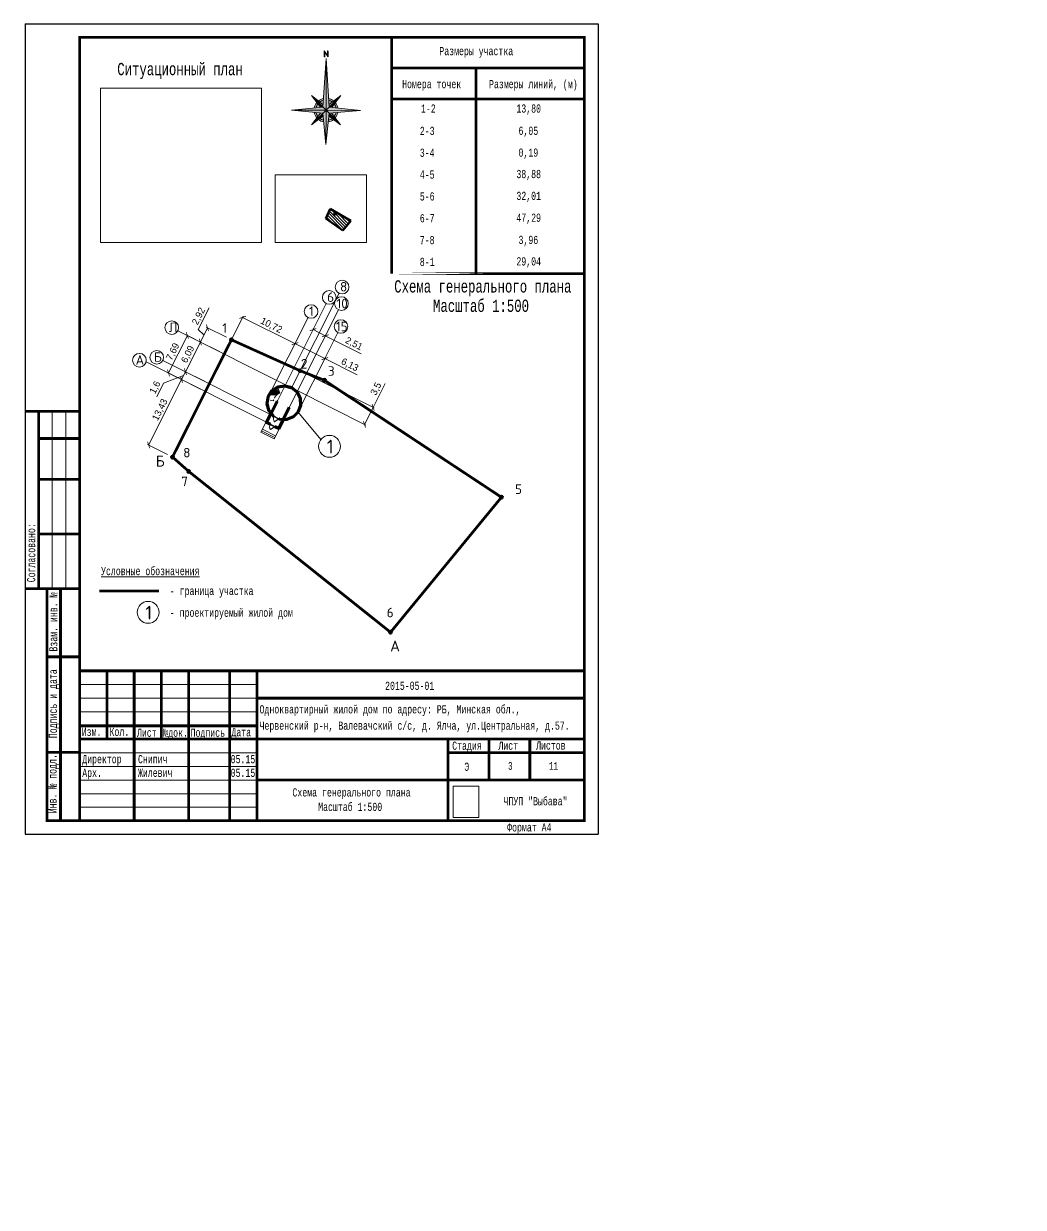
# Model space of a CAD drawing. Header units: millimetres. Extents: x -251276 to -64927, y -339544 to -199359.
# Drawn here: x -160480 to -123847, y -242729 to -199359 of the extents above; entities that cross this region are included whole.
import ezdxf

# ---------------------------------------------------------------- set-up
doc = ezdxf.new("R2010")
doc.units = ezdxf.units.MM
for name, pattern in [('CENTER2', [28.575, 19.05, -3.175, 3.175, -3.175]), ('GOST2.303 5', [24, 20, -1.5, 1, -1.5]), ('штриховая', [19.05, 12.7, -6.35]), ('штрихпунктирнаяX2', [50.8, 25.4, -12.7, 0, -12.7])]:
    doc.linetypes.add(name, pattern=pattern)
doc.layers.get('0').update_dxf_attribs({"color": 251, "lineweight": 15})
for name, color, linetype, lineweight in [('01-РАМКА(+штамп)', 5, 'Continuous', 18), ('границы', 1, 'Continuous', 70), ('линия', 7, 'Continuous', 30), ('окна', 142, 'Continuous', 20), ('Оси', 7, 'штрихпунктирнаяX2', 18), ('размеры', 7, 'Continuous', 18), ('Стены', 7, 'Continuous', 60), ('штриховая', 160, 'штриховая', 18)]:
    doc.layers.add(name, color=color, linetype=linetype, lineweight=lineweight)
doc.layers.add('рамка', color=105, linetype='Continuous', lineweight=30, plot=False)
doc.styles.add('GOST', font='cour.ttf', dxfattribs={"width": 0.6, "height": 3})
doc.styles.add('style2', font='cour.ttf', dxfattribs={"width": 0.6, "height": 3})
doc.dimstyles.new('500', dxfattribs={"dimtxt": 250, "dimasz": 180, "dimexe": 50, "dimexo": 200, "dimgap": 50, "dimtad": 1, "dimlfac": 0.005, "dimrnd": 0.01, "dimtxsty": 'Standard', "dimblk": 'ARCHTICK', "dimcen": 2, "dimclrd": 256, "dimclre": 256, "dimclrt": 256, "dimadec": 0, "dimazin": 0, "dimtfac": 1, "dimtmove": 1, "dimatfit": 3, "dimldrblk": 'ARCHTICK', "dimfxl": 1, "dimlwd": 13, "dimlwe": 13, "dimarcsym": 0})
picture_1 = doc.add_image_def('image1.jpg', size_in_pixel=(187, 229))
picture_2 = doc.add_image_def('image2.jpg', size_in_pixel=(957, 709))
picture_3 = doc.add_image_def('image3.png', size_in_pixel=(618, 593))

# ---------------------------------------------------------------- blocks, each defined once
blk = doc.blocks.new('N4')
at = {"lineweight": -2}
h = blk.add_hatch(color=7, dxfattribs=at)
h.set_gradient(color1=(255, 255, 255), one_color=1, tint=1)
h.paths.add_polyline_path([(0, -6.75), (-0.42, -6.33), (-0.42, -6.34), (-4.5, -6.75)])
h.paths.add_polyline_path([(-0.42, -6.33), (-0.4, -5.99), (-1.91, -4.84)])
h.paths.add_polyline_path([(0, 0), (-0.42, -6.33), (0, -6.75)])
h.paths.add_polyline_path([(0.4, -5.99), (0.42, -6.33), (1.91, -4.84)])
h.paths.add_polyline_path([(0.42, -6.34), (0.42, -6.33), (0, -6.75), (4.5, -6.75)])
h.paths.add_polyline_path([(0.74, -7.13), (0.41, -7.16), (1.91, -8.66)])
h.paths.add_polyline_path([(0, -6.75), (-0.41, -7.16), (0, -11.25)])
h.paths.add_polyline_path([(-0.41, -7.16), (-0.74, -7.13), (-1.91, -8.66)])
h = blk.add_hatch(color=251, dxfattribs=at)
h.set_gradient(color1=(91, 91, 91), one_color=1, tint=1, name='SPHERICAL')
h.paths.add_polyline_path([(-0.18, 0.82), (-0.21, 0.86), (-0.21, 0.25), (-0.22, 0.25), (-0.22, 0.22), (-0.18, 0.22)])
h.paths.add_polyline_path([(0.17, 0.41), (0.17, 0.42), (-0.22, 0.97), (-0.22, 0.96)])
h.paths.add_polyline_path([(0.24, 0.97), (0.21, 0.97), (0.21, 0.28), (0.24, 0.23)])
h = blk.add_hatch(color=250, dxfattribs=at)
h.set_gradient(color1=(51, 51, 51), color2=(214, 214, 214), rotation=180, tint=1, name='HEMISPHERICAL')
h.paths.add_polyline_path([(0, -6.75), (0.42, -6.33), (0, 0)])
h = blk.add_hatch(color=250, dxfattribs=at)
h.set_gradient(color1=(51, 51, 51), one_color=1, tint=1)
h.paths.add_polyline_path([(-0.74, -6.37), (-0.42, -6.34), (-0.42, -6.33), (-1.91, -4.84)])
h = blk.add_hatch(color=250, dxfattribs=at)
h.set_gradient(color1=(51, 51, 51), color2=(181, 181, 181), one_color=1, tint=0.71, name='INVSPHERICAL')
h.paths.add_polyline_path([(0.35, -5.21), (0.36, -5.45, -0.094703), (0.82, -5.68), (1, -5.53, 0.117203)])
h.paths.add_polyline_path([(-0.36, -5.45), (-0.35, -5.21, 0.117203), (-1, -5.53), (-0.82, -5.68, -0.094703)])
h.paths.add_polyline_path([(-1.07, -5.93), (-1.22, -5.75, 0.125808), (-1.55, -6.45), (-1.31, -6.43, -0.103304)])
h.paths.add_polyline_path([(-1.31, -7.07), (-1.55, -7.05, 0.125808), (-1.22, -7.75), (-1.07, -7.57, -0.103304)])
h.paths.add_polyline_path([(-0.3, -8.3), (-0.32, -8.06, -0.103304), (-0.82, -7.82), (-1, -7.97, 0.125808)])
h.paths.add_polyline_path([(0.32, -8.06), (0.3, -8.3, 0.125808), (1, -7.97), (0.82, -7.82, -0.103304)])
h.paths.add_polyline_path([(1.07, -7.57), (1.22, -7.75, 0.125808), (1.55, -7.05), (1.31, -7.07, -0.103304)])
h.paths.add_polyline_path([(1.22, -5.75), (1.07, -5.93, -0.103304), (1.31, -6.43), (1.55, -6.45, 0.125808)])
h = blk.add_hatch(color=252, dxfattribs=at)
h.set_gradient(color1=(132, 132, 132), one_color=1, tint=1, name='SPHERICAL')
h.paths.add_polyline_path([(-0.38, -7.49), (-0.82, -7.82, 0.103304), (-0.32, -8.06)])
h.paths.add_polyline_path([(-0.74, -7.13), (-1.31, -7.07, 0.103304), (-1.07, -7.57)])
h.paths.add_polyline_path([(-1.31, -6.43), (-0.74, -6.37), (-1.07, -5.93, 0.103304)])
h.paths.add_polyline_path([(-0.36, -5.45, 0.094703), (-0.82, -5.68), (-0.4, -5.99)])
h.paths.add_polyline_path([(0.82, -5.68, 0.094703), (0.36, -5.45), (0.4, -5.99)])
h.paths.add_polyline_path([(1.31, -6.43, 0.103304), (1.07, -5.93), (0.74, -6.37)])
h.paths.add_polyline_path([(1.07, -7.57, 0.103304), (1.31, -7.07), (0.74, -7.13)])
h.paths.add_polyline_path([(0.32, -8.06, 0.103304), (0.82, -7.82), (0.38, -7.49)])
h = blk.add_hatch(color=250, dxfattribs=at)
h.set_gradient(color1=(51, 51, 51), rotation=75, tint=1, name='INVCURVED')
h.paths.add_polyline_path([(1.91, -4.84), (0.42, -6.33), (0.42, -6.34), (0.74, -6.37)])
h = blk.add_hatch(color=250, dxfattribs=at)
h.set_gradient(color1=(51, 51, 51), rotation=75, tint=1, name='INVCURVED')
h.paths.add_polyline_path([(-4.5, -6.75), (-0.41, -7.16), (0, -6.75)])
h = blk.add_hatch(color=250, dxfattribs=at)
h.set_gradient(color1=(51, 51, 51), color2=(214, 214, 214), tint=1, name='HEMISPHERICAL')
h.paths.add_polyline_path([(-1.91, -8.66), (-0.38, -7.49), (-0.41, -7.16)])
h = blk.add_hatch(color=250, dxfattribs=at)
h.set_gradient(color1=(51, 51, 51), color2=(214, 214, 214), tint=1)
h.paths.add_polyline_path([(4.5, -6.75), (0, -6.75), (0.41, -7.16)])
h = blk.add_hatch(color=250, dxfattribs=at)
h.set_gradient(color1=(51, 51, 51), color2=(214, 214, 214), tint=1, name='HEMISPHERICAL')
h.paths.add_polyline_path([(0, -11.25), (0.41, -7.16), (0, -6.75)])
h = blk.add_hatch(color=250, dxfattribs=at)
h.set_gradient(color1=(51, 51, 51), one_color=1, tint=1)
h.paths.add_polyline_path([(0.41, -7.16), (0.38, -7.49), (1.91, -8.66)])
at = {"color": 0, "lineweight": -2}
for points in [[(0, 0), (-0.42, -6.34)], [(0.17, 1.01), (0.21, 1.01), (0.21, 0.26), (-0.21, 0.86), (-0.21, 0.25), (-0.26, 0.25), (-0.26, 1.01), (0.17, 0.41), (0.17, 1.01)], [(-0.22, 0.96), (-0.22, 0.97), (0.17, 0.42)], [(-0.18, 0.82), (-0.18, 0.22), (-0.22, 0.22), (-0.22, 0.25)], [(0, -6.75), (0, 0)], [(0, 0), (0.42, -6.34)], [(0.21, 0.97), (0.24, 0.97), (0.24, 0.23), (0.21, 0.28)], [(0, -6.75), (-1.91, -4.84)], [(-1.91, -4.84), (-0.74, -6.37)], [(-1.91, -4.84), (-0.4, -5.99)], [(0, -6.75), (1.91, -4.84)], [(1.91, -4.84), (0.4, -5.99)], [(1.91, -4.84), (0.74, -6.37)], [(-4.5, -6.75), (-0.42, -6.34)], [(0, -6.75), (-4.5, -6.75)], [(-4.5, -6.75), (-0.41, -7.16)], [(0, -6.75), (-1.91, -8.66)], [(-1.91, -8.66), (-0.74, -7.13)], [(-1.91, -8.66), (-0.38, -7.49)], [(0, -11.25), (-0.41, -7.16)], [(0, -6.75), (0, -11.25)], [(0, -6.75), (1.91, -8.66)], [(0, -6.75), (4.5, -6.75)], [(0, -11.25), (0.41, -7.16)], [(1.91, -8.66), (0.38, -7.49)], [(4.5, -6.75), (0.41, -7.16)], [(4.5, -6.75), (0.42, -6.34)], [(1.91, -8.66), (0.74, -7.13)]]:
    blk.add_lwpolyline(points, dxfattribs=at)
for radius, start, end in [(1.57, 140.5114, 169.1938), (1.35, 142.7479, 166.3399), (1.57, 102.7496, 129.4886), (1.35, 105.6123, 127.2521), (1.57, 50.5114, 77.2504), (1.35, 52.7479, 74.3877), (1.35, 13.6601, 37.2521), (1.57, 10.8062, 39.4886), (1.57, 190.8062, 219.4886), (1.35, 193.6601, 217.2521), (1.35, 322.7479, 346.3399), (1.57, 320.5114, 349.1938), (1.57, 230.5114, 259.1938), (1.35, 232.7479, 256.3399), (1.57, 280.8062, 309.4886), (1.35, 283.6601, 307.2521)]:
    blk.add_arc((0, -6.75), radius, start, end, dxfattribs=at)
blk = doc.blocks.new('вакепкеакепке')
at = {"color": 7, "linetype": 'GOST2.303 5'}
for p, q in [((168051385, 308359340), (168057885, 308359340)), ((168051385, 308358840), (168057885, 308358840)), ((168051385, 308358340), (168057885, 308358340)), ((168051385, 308356840), (168057885, 308356840)), ((168051385, 308356340), (168057885, 308356340)), ((168051385, 308355840), (168057885, 308355840)), ((168051385, 308355340), (168057885, 308355340)), ((168051385, 308354840), (168057885, 308354840))]:
    blk.add_line(p, q, dxfattribs=at)
at = {"const_width": 100}
blk.add_lwpolyline([(168051385, 308359840), (168069885, 308359840), (168069885, 308354353), (168051385, 308354353)], close=True, dxfattribs=at)
for points in [[(168052385, 308359840), (168052385, 308357340)], [(168053385, 308359887), (168053385, 308354400)], [(168054385, 308359887), (168054385, 308357340)], [(168055385, 308354400), (168055385, 308359887)], [(168056885, 308359887), (168056885, 308354400)], [(168057885, 308354353), (168057885, 308359840)], [(168057931, 308358840), (168069885, 308358840)], [(168057885, 308357826), (168051385, 308357826)], [(168057885, 308357340), (168051385, 308357340)], [(168057885, 308357340), (168069885, 308357340)], [(168064885, 308354353), (168064885, 308357340)], [(168066385, 308357340), (168066385, 308355840)], [(168067885, 308357340), (168067885, 308355840)], [(168064885, 308356840), (168069885, 308356840)], [(168057885, 308355840), (168069885, 308355840)]]:
    blk.add_lwpolyline(points, dxfattribs=at)
at = {"color": 7, "linetype": 'GOST2.303 5', "style": 'style2', "width": 0.6}
for s, p in [('2015-05-01', (168062579, 308359144)), ('Одноквартирный жилой дом по адресу: РБ, Минская обл.,  ', (168057980, 308358281)), ('Изм.', (168051464, 308357455)), ('Кол.', (168052482, 308357455)), ('Лист', (168053488, 308357424)), ('№док.', (168054453, 308357424)), ('Подпись', (168055453, 308357424)), ('Дата', (168056947, 308357439)), ('Червенский р-н, Валевачский с/с, д. Ялча, ул.Центральная, д.57. ', (168057980, 308357683)), ('Стадия', (168065039, 308356948)), ('Лист', (168066732, 308356949)), ('Листов', (168068113, 308356956)), ('Директор', (168051482, 308356455)), ('Снипич', (168053525, 308356455)), ('05.15', (168056921, 308356455)), ('Э', (168065484, 308356176)), ('Арх.', (168051482, 308355955)), ('Жилевич', (168053525, 308355955)), ('05.15', (168056921, 308355955)), ('ЧПУП "Выбава"', (168066920, 308354914))]:
    blk.add_text(s, height=300, dxfattribs=at).set_placement(p)
blk = doc.blocks.new('*U77')
for p, q in [((0, 0), (0, -100)), ((1000, 0), (1000, -100))]:
    blk.add_line(p, q)
blk.add_lwpolyline([(0, 0), (500, 866), (538, 844), (38, -22)], close=True)
blk.add_arc((0, 0), 1000, 0, 60)
blk = doc.blocks.new('_ArchTick')
at = {"color": 0, "linetype": 'ByBlock', "const_width": 0.15}
blk.add_lwpolyline([(-0.5, -0.5), (0.5, 0.5)], dxfattribs=at)
blk = doc.blocks.new('*D449')
at = {"lineweight": 13, "transparency": 16777216}
for p, q in [((-150173, -212164), (-147631, -213440)), ((-150487, -212789), (-147945, -214066)), ((-147237, -212545), (-147675, -213418)), ((-147990, -214043), (-147675, -213418))]:
    blk.add_line(p, q, dxfattribs=at)
at = {"layer": 'Defpoints', "color": 0, "transparency": 16777216}
for p in [(-150351, -212074), (-150665, -212700), (-147675, -213418)]:
    blk.add_point(p, dxfattribs=at)
at = {"lineweight": 13, "transparency": 16777216, "xscale": 180, "yscale": 180, "zscale": 180}
for p, rotation in [((-147675, -213418), 63.3373236092571), ((-147990, -214043), 243.3373236092571)]:
    blk.add_blockref('_ArchTick', p, dxfattribs=dict(at, rotation=rotation))
at = {"transparency": 16777216, "insert": (-147556, -212744), "char_height": 250, "attachment_point": 5, "rotation": 63.3373}
blk.add_mtext('3,5', dxfattribs=at)
blk = doc.blocks.new('*D450')
at = {"lineweight": 13, "transparency": 16777216}
for p, q in [((-155901, -214798), (-154695, -212398)), ((-153999, -212747), (-154740, -212375)), ((-155204, -215148), (-155945, -214776))]:
    blk.add_line(p, q, dxfattribs=at)
at = {"layer": 'Defpoints', "color": 0, "transparency": 16777216}
for p in [(-154695, -212398), (-153820, -212837), (-155026, -215238)]:
    blk.add_point(p, dxfattribs=at)
at = {"lineweight": 13, "transparency": 16777216, "xscale": 180, "yscale": 180, "zscale": 180}
for p, rotation in [((-154695, -212398), 63.33732360918953), ((-155901, -214798), 243.3373236091896)]:
    blk.add_blockref('_ArchTick', p, dxfattribs=dict(at, rotation=rotation))
at = {"transparency": 16777216, "insert": (-155473, -213510), "char_height": 250, "attachment_point": 5, "rotation": 63.3373}
blk.add_mtext('13,43', dxfattribs=at)
blk = doc.blocks.new('*D451')
at = {"lineweight": 13, "transparency": 16777216}
for p, q in [((-154624, -212255), (-155351, -212533)), ((-153999, -212747), (-154740, -212375)), ((-154695, -212398), (-154552, -212112)), ((-153855, -212461), (-154596, -212089)), ((-155351, -212533), (-155602, -213032))]:
    blk.add_line(p, q, dxfattribs=at)
at = {"layer": 'Defpoints', "color": 0, "transparency": 16777216}
for p in [(-154552, -212112), (-153820, -212837), (-153677, -212551)]:
    blk.add_point(p, dxfattribs=at)
at = {"lineweight": 13, "transparency": 16777216, "xscale": 180, "yscale": 180, "zscale": 180}
for p, rotation in [((-154552, -212112), 63.3373236091913), ((-154695, -212398), 243.3373236091913)]:
    blk.add_blockref('_ArchTick', p, dxfattribs=dict(at, rotation=rotation))
at = {"transparency": 16777216, "insert": (-155652, -212695), "char_height": 250, "attachment_point": 5, "rotation": 63.3373}
blk.add_mtext('1,6', dxfattribs=at)
blk = doc.blocks.new('*D452')
at = {"lineweight": 13, "transparency": 16777216}
for p, q in [((-154552, -212112), (-154005, -211023)), ((-153308, -211373), (-154050, -211000)), ((-153855, -212461), (-154596, -212089))]:
    blk.add_line(p, q, dxfattribs=at)
at = {"layer": 'Defpoints', "color": 0, "transparency": 16777216}
for p in [(-154005, -211023), (-153130, -211462), (-153677, -212551)]:
    blk.add_point(p, dxfattribs=at)
at = {"lineweight": 13, "transparency": 16777216, "xscale": 180, "yscale": 180, "zscale": 180}
for p, rotation in [((-154005, -211023), 63.33732360918933), ((-154552, -212112), 243.3373236091894)]:
    blk.add_blockref('_ArchTick', p, dxfattribs=dict(at, rotation=rotation))
at = {"transparency": 16777216, "insert": (-154453, -211479), "char_height": 250, "attachment_point": 5, "rotation": 63.3373}
blk.add_mtext('6,09', dxfattribs=at)
blk = doc.blocks.new('*D455')
at = {"lineweight": 13, "transparency": 16777216}
for p, q in [((-154080, -210568), (-153680, -209771)), ((-153874, -210762), (-154080, -210568)), ((-153743, -210502), (-154005, -211023)), ((-153047, -210851), (-153788, -210479)), ((-153308, -211373), (-154050, -211000))]:
    blk.add_line(p, q, dxfattribs=at)
at = {"layer": 'Defpoints', "color": 0, "transparency": 16777216}
for p in [(-154005, -211023), (-152868, -210941), (-153130, -211462)]:
    blk.add_point(p, dxfattribs=at)
at = {"lineweight": 13, "transparency": 16777216, "xscale": 180, "yscale": 180, "zscale": 180}
for p, rotation in [((-153743, -210502), 63.33732360924387), ((-154005, -211023), 243.3373236092439)]:
    blk.add_blockref('_ArchTick', p, dxfattribs=dict(at, rotation=rotation))
at = {"transparency": 16777216, "insert": (-154055, -210082), "char_height": 250, "attachment_point": 5, "rotation": 63.3373}
blk.add_mtext('2,92', dxfattribs=at)
blk = doc.blocks.new('*D456')
at = {"lineweight": 13, "transparency": 16777216}
for p, q in [((-153345, -211892), (-152433, -210076)), ((-150539, -211083), (-152456, -210120)), ((-151428, -212854), (-150517, -211038))]:
    blk.add_line(p, q, dxfattribs=at)
at = {"layer": 'Defpoints', "color": 0, "transparency": 16777216}
for p in [(-152456, -210120), (-153435, -212070), (-151518, -213033)]:
    blk.add_point(p, dxfattribs=at)
at = {"lineweight": 13, "transparency": 16777216, "xscale": 180, "yscale": 180, "zscale": 180}
for p, rotation in [((-152456, -210120), 153.3373236092441), ((-150539, -211083), 333.3373236092441)]:
    blk.add_blockref('_ArchTick', p, dxfattribs=dict(at, rotation=rotation))
at = {"transparency": 16777216, "insert": (-151410, -210427), "char_height": 250, "attachment_point": 5, "rotation": 333.3373}
blk.add_mtext('10,72', dxfattribs=at)
blk = doc.blocks.new('*D457')
at = {"lineweight": 13, "transparency": 16777216}
for p, q in [((-151428, -212854), (-150517, -211038)), ((-150539, -211083), (-149444, -211633)), ((-150334, -213404), (-149422, -211588)), ((-148262, -212226), (-149444, -211633))]:
    blk.add_line(p, q, dxfattribs=at)
at = {"layer": 'Defpoints', "color": 0, "transparency": 16777216}
for p in [(-149444, -211633), (-151518, -213033), (-150423, -213583)]:
    blk.add_point(p, dxfattribs=at)
at = {"lineweight": 13, "transparency": 16777216, "xscale": 180, "yscale": 180, "zscale": 180}
for p, rotation in [((-150539, -211083), 153.337323609242), ((-149444, -211633), 333.337323609242)]:
    blk.add_blockref('_ArchTick', p, dxfattribs=dict(at, rotation=rotation))
at = {"transparency": 16777216, "insert": (-148535, -211870), "char_height": 250, "attachment_point": 5, "rotation": 333.3373}
blk.add_mtext('6,13', dxfattribs=at)
blk = doc.blocks.new('*D458')
at = {"lineweight": 13, "transparency": 16777216}
for p, q in [((-154184, -210933), (-154527, -210761)), ((-155173, -212158), (-154482, -210783)), ((-154874, -212308), (-155217, -212136))]:
    blk.add_line(p, q, dxfattribs=at)
at = {"layer": 'Defpoints', "color": 0, "transparency": 16777216}
for p in [(-154482, -210783), (-154005, -211023), (-154695, -212398)]:
    blk.add_point(p, dxfattribs=at)
at = {"lineweight": 13, "transparency": 16777216, "xscale": 180, "yscale": 180, "zscale": 180}
for p, rotation in [((-154482, -210783), 63.33732360918635), ((-155173, -212158), 243.3373236091864)]:
    blk.add_blockref('_ArchTick', p, dxfattribs=dict(at, rotation=rotation))
at = {"transparency": 16777216, "insert": (-155002, -211383), "char_height": 250, "attachment_point": 5, "rotation": 63.3373}
blk.add_mtext('7,69', dxfattribs=at)
blk = doc.blocks.new('*D459')
at = {"lineweight": 13, "transparency": 16777216}
for p, q in [((-149875, -210568), (-149427, -210793)), ((-149869, -210556), (-149853, -210523)), ((-149421, -210780), (-149405, -210748)), ((-148109, -211455), (-149427, -210793))]:
    blk.add_line(p, q, dxfattribs=at)
at = {"layer": 'Defpoints', "color": 0, "transparency": 16777216}
for p in [(-149959, -210734), (-149511, -210959), (-149427, -210793)]:
    blk.add_point(p, dxfattribs=at)
at = {"lineweight": 13, "transparency": 16777216, "xscale": 180, "yscale": 180, "zscale": 180}
for p, rotation in [((-149875, -210568), 153.337323609247), ((-149427, -210793), 333.3373236092469)]:
    blk.add_blockref('_ArchTick', p, dxfattribs=dict(at, rotation=rotation))
at = {"transparency": 16777216, "insert": (-148382, -211098), "char_height": 250, "attachment_point": 5, "rotation": 333.3373}
blk.add_mtext('2,51', dxfattribs=at)

msp = doc.modelspace()

# ---------------------------------------------------------------- hatches: boundary and pattern name
at = {"ltscale": 20}
h = msp.add_hatch(dxfattribs=at)
h.set_pattern_fill('ANSI31', color=256, scale=25, angle=-90)
h.set_pattern_definition([(315, (-75870.03, -315885.67), (56.1266, 56.1266), [])])
h.paths.add_polyline_path([(-148783.437, -206941.627), (-148496.875, -206582.1), (-149249.621, -206146.317), (-149404.271, -206503.215)])
h.paths.add_polyline_path([(-149085.448, -206367.264, -1), (-149085.448, -206317.264, -1)], flags=16)
at = {"layer": 'линия'}
h = msp.add_hatch(color=1, dxfattribs=at)
h.dxf.hatch_style = 1
h.paths.add_polyline_path([(-149109.747, -206336.387), (-149085.448, -206342.264), (-149091.326, -206366.564, 0.414213562), (-149061.149, -206348.142, 1)])
h.paths.add_polyline_path([(-149085.448, -206342.264), (-149109.747, -206336.387, 0.414213562), (-149091.326, -206366.564)])
h = msp.add_hatch(color=1, dxfattribs=at)
h.dxf.hatch_style = 1
h.paths.add_polyline_path([(-152916.679, -210929.415), (-152868.081, -210941.17), (-152879.836, -210989.769, 0.414213562), (-152819.482, -210952.925, 1)])
h.paths.add_polyline_path([(-152868.081, -210941.17), (-152916.679, -210929.415, 0.414213562), (-152879.836, -210989.769)])
h = msp.add_hatch(color=1, dxfattribs=at)
h.dxf.hatch_style = 1
h.paths.add_polyline_path([(-150399.928, -212062.36), (-150351.33, -212074.115), (-150363.085, -212122.714, 0.414213562), (-150302.731, -212085.87, 1)])
h.paths.add_polyline_path([(-150351.33, -212074.115), (-150399.928, -212062.36, 0.414213562), (-150363.085, -212122.714)])
h = msp.add_hatch(color=1, dxfattribs=at)
h.dxf.hatch_style = 1
h.paths.add_polyline_path([(-149508.749, -212414.059), (-149460.15, -212425.814), (-149471.905, -212474.413, 0.414213562), (-149411.551, -212437.569, 1)])
h.paths.add_polyline_path([(-149460.15, -212425.814), (-149508.749, -212414.059, 0.414213562), (-149471.905, -212474.413)])
h = msp.add_hatch(color=1, dxfattribs=at)
h.dxf.hatch_style = 1
h.paths.add_polyline_path([(-155074.207, -215226.151), (-155025.608, -215237.906), (-155037.363, -215286.505, 0.414213562), (-154977.009, -215249.661, 1)])
h.paths.add_polyline_path([(-155025.608, -215237.906), (-155074.207, -215226.151, 0.414213562), (-155037.363, -215286.505)])
h = msp.add_hatch(color=1, dxfattribs=at)
h.dxf.hatch_style = 1
h.paths.add_polyline_path([(-154481.631, -215751.621), (-154433.032, -215763.376), (-154444.787, -215811.974, 0.414213562), (-154384.434, -215775.131, 1)])
h.paths.add_polyline_path([(-154433.032, -215763.376), (-154481.631, -215751.621, 0.414213562), (-154444.787, -215811.974)])
h = msp.add_hatch(color=1, dxfattribs=at)
h.dxf.hatch_style = 1
h.paths.add_polyline_path([(-143020.488, -216699.925), (-142971.889, -216711.68), (-142983.644, -216760.279, 0.414213562), (-142923.291, -216723.435, 1)])
h.paths.add_polyline_path([(-142971.889, -216711.68), (-143020.488, -216699.925, 0.414213562), (-142983.644, -216760.279)])
h = msp.add_hatch(color=1, dxfattribs=at)
h.dxf.hatch_style = 1
h.paths.add_polyline_path([(-147085.086, -221646.1), (-147036.487, -221657.855), (-147048.243, -221706.454, 0.414213562), (-146987.889, -221669.61, 1)])
h.paths.add_polyline_path([(-147036.487, -221657.855), (-147085.086, -221646.1, 0.414213562), (-147048.243, -221706.454)])
at = {"layer": 'окна'}
h = msp.add_hatch(dxfattribs=at)
h.set_pattern_fill('AR-RROOF', color=256, scale=30, angle=45)
h.set_pattern_definition([(45, (-168289105.24, -308686133.74), (646.5784407, 1724.2091752), [11430, -1524, 3810, -762]), (45, (-168288658, -308685147.7), (-1255.4398057, 177.8090712), [2286, -251.46, 4572, -571.5]), (45, (-168289293.83, -308685406.34), (2440.8336137, 3162.84620584), [6096, -1066.8, 3048, -762])])
h.paths.add_polyline_path([(-123847.159, -241408.501), (-123847.159, -242728.501)])

# ---------------------------------------------------------------- linework, layer by layer
for p, q in [((-150665.446, -212699.68), (-148924.566, -209232.702)), ((-151209.037, -213223.903), (-149396.721, -209614.658)), ((-150761.222, -213448.765), (-148948.906, -209839.52)), ((-151518.243, -213032.812), (-150059.848, -210128.404)), ((-150665.446, -212699.68), (-154831.21, -210607.918)), ((-150423.28, -213582.627), (-148964.885, -210678.22)), ((-151118.619, -214193.763), (-155993.384, -211745.989)), ((-151097.794, -213846.116), (-155378.014, -211696.882)), ((-149588.443, -214598.019), (-150438.607, -213578.741))]:
    msp.add_line(p, q)
at = {"ltscale": 20}
msp.add_line((-151380.002, -212817.171), (-151515.484, -213028.508), dxfattribs=at)
at = {"layer": '01-РАМКА(+штамп)'}
for centre in [(-149273.607, -214844.754), (-155920.409, -220928.69)]:
    msp.add_circle(centre, 400, dxfattribs=at)
at = {"layer": 'границы', "ltscale": 20}
for p, q in [((-149249.621, -206146.317), (-149404.271, -206503.215)), ((-149249.621, -206146.317), (-148496.875, -206582.1)), ((-149404.271, -206503.215), (-148783.437, -206941.627)), ((-148783.437, -206941.627), (-148496.875, -206582.1))]:
    msp.add_line(p, q, dxfattribs=at)
at = {"layer": 'границы', "color": 1, "linetype": 'CENTER2', "ltscale": 60, "const_width": 100}
for points in [[(-152868.081, -210941.17), (-155025.608, -215237.906)], [(-152868.081, -210941.17), (-150351.33, -212074.115)], [(-150351.33, -212074.115), (-149460.15, -212425.814)], [(-149460.15, -212425.814), (-142971.889, -216711.68)], [(-155025.608, -215237.906), (-154433.032, -215763.376)], [(-154433.032, -215763.376), (-147036.487, -221657.855)], [(-142971.889, -216711.68), (-147036.487, -221657.855)], [(-157705.445, -220149.595), (-155520.768, -220149.595)]]:
    msp.add_lwpolyline(points, dxfattribs=at)
at = {"layer": 'границы'}
for centre, radius in [((-149085.448, -206342.264), 25), ((-152868.081, -210941.17), 50), ((-150351.33, -212074.115), 50), ((-149460.15, -212425.814), 50), ((-155025.608, -215237.906), 50), ((-154433.032, -215763.376), 50), ((-142971.889, -216711.68), 50), ((-147036.487, -221657.855), 50)]:
    msp.add_circle(centre, radius, dxfattribs=at)
at = {"layer": 'линия', "ltscale": 20}
msp.add_line((-151106.428, -213859.361), (-151332.171, -213746.009), dxfattribs=at)
at = {"layer": 'линия'}
msp.add_line((-151451.979, -214043.158), (-151273.246, -214132.905), dxfattribs=at)
msp.add_arc((-150941.868, -213250.177), 590.427, 112.4265899, 150.1188976, dxfattribs=at)
at = {"layer": 'Оси', "ltscale": 20}
msp.add_line((-151279.378, -212733.442), (-151212.657, -212695.559), dxfattribs=at)
at = {"layer": 'Оси', "ltscale": 5}
for p, q in [((-150364.581, -213026.084), (-150331.032, -213148.404)), ((-150550.351, -213729.961), (-150656.317, -213799.666))]:
    msp.add_line(p, q, dxfattribs=at)
at = {"layer": 'Оси', "ltscale": 20}
msp.add_lwpolyline([(-150665.446, -212699.68), (-150913.251, -212634.842), (-151166.004, -212676.401), (-151380.002, -212817.171), (-151518.243, -213032.812), (-151556.823, -213286.037), (-151489.072, -213533.062), (-151326.704, -213731.173), (-151097.794, -213846.116), (-150841.924, -213858.015), (-150603.334, -213764.814), (-150423.28, -213582.627), (-150332.895, -213342.957), (-150347.806, -213087.244), (-150465.436, -212859.704)], close=True, dxfattribs=at)
at = {"layer": 'размеры'}
for p, q in [((-151374.52, -212962.175), (-151433.36, -212923.007)), ((-151311.948, -212967.029), (-151410.789, -212891.405)), ((-151260.908, -212970.988), (-151386.19, -212861.355)), ((-151218.144, -212974.305), (-151359.669, -212832.988)), ((-151340.713, -212964.797), (-151329.034, -212904.93)), ((-151340.713, -212964.797), (-151285.106, -212939.73)), ((-151199.411, -212956.74), (-151331.34, -212806.425)), ((-151179.564, -212940.445), (-151301.326, -212781.781)), ((-151158.688, -212925.489), (-151269.757, -212759.164)), ((-151136.875, -212911.938), (-151236.769, -212738.672)), ((-151136.875, -212911.938), (-151236.769, -212738.672)), ((-151114.218, -212899.85), (-151202.506, -212720.392)), ((-151090.815, -212889.278), (-151167.115, -212704.404)), ((-151218.144, -212974.305), (-151453.804, -212956.025)), ((-151606.586, -213971.119), (-151786.081, -214328.585)), ((-151732.233, -214221.345), (-151248.772, -214464.106)), ((-151123.125, -214213.88), (-151302.62, -214571.346)), ((-151786.081, -214328.585), (-151302.62, -214571.346)), ((-151759.157, -214274.965), (-151275.696, -214517.726))]:
    msp.add_line(p, q, dxfattribs=at)
at = {"layer": 'размеры', "linetype": 'GOST2.303 5'}
for p, q in [((-159430.367, -213558.927), (-159430.367, -220058.927)), ((-158930.367, -213558.927), (-158930.367, -220058.927))]:
    msp.add_line(p, q, dxfattribs=at)
at = {"layer": 'размеры', "color": 7, "lineweight": 20, "ltscale": 0.9}
for p, q in [((-159930.367, -214558.927), (-158430.367, -214558.927)), ((-159930.367, -216058.927), (-158430.367, -216058.927)), ((-159930.367, -218058.927), (-158430.367, -218058.927))]:
    msp.add_line(p, q, dxfattribs=at)
at = {"layer": 'размеры', "color": 7, "lineweight": 20, "ltscale": 0.9, "const_width": 100}
msp.add_lwpolyline([(-158430.367, -199858.927), (-139930.367, -199858.927), (-139930.367, -228558.927), (-158430.367, -228558.927)], close=True, dxfattribs=at)
at = {"layer": 'размеры'}
for points, const_width in [([(-146992.695, -200983.553), (-139930.367, -200983.553), (-139930.367, -199858.927), (-146992.695, -199858.927), (-146992.695, -208515.381)], 100), ([(-146992.695, -200983.553), (-139930.367, -200983.553), (-139930.367, -202115.381), (-146992.695, -202115.381)], 100), ([(-143899.714, -200983.553), (-143899.714, -208515.381)], 100), ([(-146992.695, -202915.381), (-139930.367, -202915.381)], 0.1), ([(-146992.695, -203715.381), (-139930.367, -203715.381)], 0.1), ([(-146992.695, -204515.381), (-139930.367, -204515.381)], 0.1), ([(-146992.695, -205315.381), (-139930.367, -205315.381)], 0.1), ([(-146992.695, -205315.381), (-139930.367, -205315.381)], 0.1), ([(-146992.695, -206115.381), (-139930.367, -206115.381)], 0.1), ([(-146992.695, -206915.381), (-139930.367, -206915.381)], 0.1), ([(-146992.695, -207715.381), (-139930.367, -207715.381)], 0.1), ([(-146992.695, -208515.381), (-139930.367, -208515.381), (-139930.367, -208515.381), (-146992.695, -208515.381)], 100), ([(-146992.695, -208515.381), (-139930.367, -208515.381)], 0.1), ([(-159430.367, -213558.927), (-159430.367, -220058.927)], 0.1), ([(-158930.367, -220058.927), (-158930.367, -213558.927)], 0.1)]:
    msp.add_lwpolyline(points, dxfattribs=dict(at, const_width=const_width))
at = {"layer": 'размеры', "color": 7, "lineweight": 20, "ltscale": 0.9, "const_width": 100}
for points in [[(-158430.367, -213558.927), (-160430.367, -213558.927)], [(-159930.367, -220058.927), (-159930.367, -213558.927)], [(-159930.367, -214558.927), (-158430.367, -214558.927)], [(-159930.367, -216058.927), (-158430.367, -216058.927)], [(-159930.367, -218058.927), (-158430.367, -218058.927)], [(-160430.367, -220058.927), (-158430.367, -220058.927)], [(-159630.367, -220058.927), (-159630.367, -228558.927), (-158430.367, -228558.927)], [(-159130.367, -228558.927), (-159130.367, -220058.927)], [(-159630.367, -222558.927), (-158430.367, -222558.927)], [(-159630.367, -226058.927), (-158430.367, -226058.927)]]:
    msp.add_lwpolyline(points, dxfattribs=at)
at = {"layer": 'размеры'}
for centre in [(-148812.382, -209009.286), (-149284.537, -209391.242), (-148836.722, -209616.104), (-149947.664, -209904.988), (-155054.626, -210495.733), (-148852.701, -210454.804), (-156240.021, -211692.003), (-155601.43, -211584.698)]:
    msp.add_circle(centre, 250, dxfattribs=at)
for radius, end in [(490.427, 144.4157574), (390.427, 135.0419746)]:
    msp.add_arc((-150941.868, -213250.177), radius, 112.4265899, end, dxfattribs=at)
at = {"layer": 'рамка', "color": 7}
for p, q in [((-160430.367, -199358.927), (-160430.367, -229058.927)), ((-160430.367, -199358.927), (-139430.367, -199358.927)), ((-139430.367, -199358.927), (-139430.367, -229058.927)), ((-160430.367, -229058.927), (-139430.367, -229058.927))]:
    msp.add_line(p, q, dxfattribs=at)
at = {"layer": 'Стены', "ltscale": 20}
for p, q in [((-151394.545, -212802.798), (-151537.374, -213025.597)), ((-151372.848, -212831.271), (-151502.443, -213033.426)), ((-151173.444, -212657.356), (-151394.545, -212802.798)), ((-151165.204, -212692.192), (-151365.819, -212824.159)), ((-150912.301, -212614.417), (-151173.444, -212657.356)), ((-150918.942, -212649.593), (-151155.889, -212688.553)), ((-150656.27, -212681.407), (-150912.301, -212614.417)), ((-150676.645, -212710.841), (-150908.953, -212650.058)), ((-150480.207, -212865.345), (-150667.708, -212715.329)), ((-150449.622, -212846.743), (-150656.27, -212681.407)), ((-150363.595, -213086.39), (-150473.868, -212873.079)), ((-150328.088, -213081.836), (-150449.622, -212846.743)), ((-151537.374, -213025.597), (-151577.235, -213287.227)), ((-151577.235, -213287.227), (-151507.235, -213542.451)), ((-151552.312, -213152.115), (-151553.819, -213162.001)), ((-151505.972, -213042.783), (-151542.139, -213280.172)), ((-151541.557, -213290.155), (-151478.043, -213521.731)), ((-150433.21, -213570.322), (-150348.477, -213345.641)), ((-150406.067, -213593.662), (-150312.681, -213346.036)), ((-150346.971, -213335.755), (-150360.95, -213096.033)), ((-150312.681, -213346.036), (-150328.088, -213081.836)), ((-151507.235, -213542.451), (-151435.361, -213630.147)), ((-151473.451, -213530.615), (-151321.237, -213716.337)), ((-151416.87, -213645.944), (-151423.209, -213638.209)), ((-151411.083, -213659.77), (-151339.478, -213747.138)), ((-151339.478, -213747.138), (-151310.565, -213761.656)), ((-151313.429, -213722.584), (-151295.473, -213731.6)), ((-150839.424, -213842.403), (-150615.755, -213755.03)), ((-150838.606, -213878.191), (-150592.097, -213781.896)), ((-150607.4, -213749.534), (-150438.607, -213578.741)), ((-150592.097, -213781.896), (-150406.067, -213593.662)), ((-150498.617, -213681.208), (-150505.647, -213688.321)), ((-151131.882, -213851.379), (-151102.97, -213865.896)), ((-151116.79, -213821.322), (-151098.835, -213830.338)), ((-151102.97, -213865.896), (-150990.19, -213871.141)), ((-151089.16, -213832.87), (-150849.291, -213844.025)), ((-150975.584, -213867.528), (-150965.594, -213867.992)), ((-150951.919, -213872.921), (-150838.606, -213878.191))]:
    msp.add_line(p, q, dxfattribs=at)
at = {"layer": 'Стены', "ltscale": 5}
for p, q in [((-151394.186, -212810.183), (-151387.156, -212803.071)), ((-151372.848, -212831.271), (-151394.186, -212810.183)), ((-151365.819, -212824.159), (-151387.156, -212803.071)), ((-151372.848, -212831.271), (-151365.819, -212824.159)), ((-151176.119, -212664.248), (-151166.805, -212660.61)), ((-151165.204, -212692.192), (-151176.119, -212664.248)), ((-151155.889, -212688.553), (-151166.805, -212660.61)), ((-151165.204, -212692.192), (-151155.889, -212688.553)), ((-150918.942, -212649.593), (-150917.549, -212619.626)), ((-150918.942, -212649.593), (-150908.953, -212650.058)), ((-150917.549, -212619.626), (-150907.559, -212620.09)), ((-150908.953, -212650.058), (-150907.559, -212620.09)), ((-150676.645, -212710.841), (-150663.183, -212684.031)), ((-150676.645, -212710.841), (-150667.708, -212715.329)), ((-150667.708, -212715.329), (-150654.246, -212688.519)), ((-150663.183, -212684.031), (-150654.246, -212688.519)), ((-150480.207, -212865.345), (-150457.004, -212846.328)), ((-150480.207, -212865.345), (-150473.868, -212873.079)), ((-150473.868, -212873.079), (-150450.665, -212854.063)), ((-150457.004, -212846.328), (-150450.665, -212854.063)), ((-151542.139, -213280.172), (-151572.089, -213281.919)), ((-151571.506, -213291.902), (-151572.089, -213281.919)), ((-151541.557, -213290.155), (-151571.506, -213291.902)), ((-151524.809, -213166.421), (-151553.819, -213162.001)), ((-151523.303, -213156.535), (-151552.312, -213152.115)), ((-151541.557, -213290.155), (-151542.139, -213280.172)), ((-151534.042, -213032.197), (-151530.514, -213022.84)), ((-151505.972, -213042.783), (-151534.042, -213032.197)), ((-151502.443, -213033.426), (-151530.514, -213022.84)), ((-151505.972, -213042.783), (-151502.443, -213033.426)), ((-150363.595, -213086.39), (-150334.663, -213078.455)), ((-150363.595, -213086.39), (-150360.95, -213096.033)), ((-150360.95, -213096.033), (-150332.018, -213088.098)), ((-150346.971, -213335.755), (-150348.477, -213345.641)), ((-150348.477, -213345.641), (-150318.819, -213350.159)), ((-150346.971, -213335.755), (-150317.313, -213340.273)), ((-150334.663, -213078.455), (-150332.018, -213088.098)), ((-150317.313, -213340.273), (-150318.819, -213350.159)), ((-151478.043, -213521.731), (-151504.693, -213535.508)), ((-151500.1, -213544.392), (-151504.693, -213535.508)), ((-151473.451, -213530.615), (-151500.1, -213544.392)), ((-151473.451, -213530.615), (-151478.043, -213521.731)), ((-151400.513, -213619.608), (-151423.209, -213638.209)), ((-151394.174, -213627.343), (-151416.87, -213645.944)), ((-151321.237, -213716.337), (-151339.979, -213739.762)), ((-151332.171, -213746.009), (-151339.979, -213739.762)), ((-151313.429, -213722.584), (-151332.171, -213746.009)), ((-151313.429, -213722.584), (-151321.237, -213716.337)), ((-150607.4, -213749.534), (-150615.755, -213755.03)), ((-150615.755, -213755.03), (-150599.268, -213780.093)), ((-150607.4, -213749.534), (-150590.913, -213774.598)), ((-150590.913, -213774.598), (-150599.268, -213780.093)), ((-150526.518, -213667.694), (-150505.647, -213688.321)), ((-150519.489, -213660.581), (-150498.617, -213681.208)), ((-150433.21, -213570.322), (-150438.607, -213578.741)), ((-150438.607, -213578.741), (-150413.351, -213594.932)), ((-150433.21, -213570.322), (-150407.954, -213586.513)), ((-150407.954, -213586.513), (-150413.351, -213594.932)), ((-151098.835, -213830.338), (-151106.428, -213859.361)), ((-151096.754, -213861.893), (-151106.428, -213859.361)), ((-151089.16, -213832.87), (-151098.835, -213830.338)), ((-151089.16, -213832.87), (-151096.754, -213861.893)), ((-150974.22, -213838.215), (-150975.584, -213867.528)), ((-150964.231, -213838.68), (-150965.594, -213867.992)), ((-150839.424, -213842.403), (-150849.291, -213844.025)), ((-150849.291, -213844.025), (-150844.424, -213873.628)), ((-150834.556, -213872.005), (-150844.424, -213873.628)), ((-150839.424, -213842.403), (-150834.556, -213872.005))]:
    msp.add_line(p, q, dxfattribs=at)
at = {"layer": 'Стены'}
for p, q in [((-151208.98, -213190.362), (-151415.398, -213601.447)), ((-151182.17, -213203.824), (-151394.582, -213626.845)), ((-151195.632, -213230.634), (-151222.442, -213217.172)), ((-151195.632, -213230.634), (-151222.442, -213217.172)), ((-151182.17, -213203.824), (-151208.98, -213190.362)), ((-151182.17, -213203.824), (-151208.98, -213190.362)), ((-151435.369, -213630.138), (-151606.586, -213971.119)), ((-151411.083, -213659.77), (-151559.602, -213955.547)), ((-151295.473, -213731.6), (-151310.565, -213761.656)), ((-150761.165, -213415.224), (-150973.578, -213838.245)), ((-150734.355, -213428.686), (-150940.774, -213839.77)), ((-150774.627, -213442.034), (-150747.817, -213455.496)), ((-150774.627, -213442.034), (-150747.817, -213455.496)), ((-150761.165, -213415.224), (-150734.355, -213428.686)), ((-150761.165, -213415.224), (-150734.355, -213428.686)), ((-151454.172, -214047.651), (-151606.586, -213971.119)), ((-151586.412, -213942.085), (-151599.874, -213968.894)), ((-151573.065, -213982.357), (-151599.874, -213968.894)), ((-151559.602, -213955.547), (-151586.412, -213942.085)), ((-151559.602, -213955.547), (-151573.065, -213982.357)), ((-151438.467, -214016.373), (-151559.602, -213955.547)), ((-151447.403, -214011.885), (-151463.109, -214043.164)), ((-151438.467, -214016.373), (-151454.172, -214047.651)), ((-151259.834, -214106.07), (-151275.539, -214137.348)), ((-151275.539, -214137.348), (-151123.125, -214213.88)), ((-151250.897, -214110.557), (-151266.603, -214141.836)), ((-151259.834, -214106.07), (-151138.698, -214166.896)), ((-151138.698, -214166.896), (-151152.16, -214193.706)), ((-151152.16, -214193.706), (-151125.35, -214207.168)), ((-150990.19, -213871.141), (-151138.698, -214166.896)), ((-151138.698, -214166.896), (-151111.888, -214180.358)), ((-151116.79, -213821.322), (-151131.882, -213851.379)), ((-151111.888, -214180.358), (-151125.35, -214207.168)), ((-150951.919, -213872.921), (-151123.125, -214213.88))]:
    msp.add_line(p, q, dxfattribs=at)
at = {"layer": 'штриховая', "ltscale": 10}
msp.add_line((-151325.076, -213175.446), (-151521.378, -213137.165), dxfattribs=at)
for radius, start in [(590.427, 150.1188976), (390.427, 135.0419746)]:
    msp.add_arc((-150941.868, -213250.177), radius, start, 168.9650515, dxfattribs=at)

# ---------------------------------------------------------------- block references
at = {"color": 7, "xscale": 280.0000000061707, "yscale": 280.0000000061707, "zscale": 280.0000000061707, "rotation": 359.7129235452821}
msp.add_blockref('N4', (-149391.045, -200638.495), dxfattribs=at)
at = {"layer": 'размеры', "xscale": 0.2, "yscale": 0.2, "zscale": 0.2, "rotation": 153.3373236092439}
for p in [(-151125.765, -213839.196), (-151268.758, -214123.968)]:
    msp.add_blockref('*U77', p, dxfattribs=at)
at = {"layer": 'размеры'}
msp.add_blockref('вакепкеакепке', (-168209815.765, -308582912.198), dxfattribs=at)

# ---------------------------------------------------------------- texts
at = {"layer": '01-РАМКА(+штамп)', "char_height": 500, "attachment_point": 1}
for insert in [(-149374.986, -214603.593), (-156021.788, -220687.528)]:
    msp.add_mtext_dynamic_manual_height_columns('{\\fISOCPEUR|b0|i0|c204|p34;1}', width=6.11387, gutter_width=12.5, heights=[0], dxfattribs=dict(at, insert=insert))
at = {"layer": 'размеры', "style": 'GOST', "width": 0.6}
for s, height, p in [('Размеры участка', 300, (-145248.375, -200513.773)), ('Ситуационный план', 450, (-157050.883, -201247.309)), ('Номера точек', 300, (-146611.883, -201723.814)), ('Размеры линий, (м)', 300, (-143426.912, -201723.814)), ('1-2', 300, (-145921.514, -202618.278)), ('13,80', 300, (-142424.172, -202618.278)), ('2-3', 300, (-145963.786, -203437.945)), ('6,05', 300, (-142345.962, -203432.927)), ('3-4', 300, (-145963.786, -204237.945)), ('0,19', 300, (-142345.962, -204232.927)), ('4-5', 300, (-145963.786, -205037.945)), ('38,88', 300, (-142424.172, -205018.278)), ('5-6', 300, (-145963.786, -205837.945)), ('32,01', 300, (-142424.172, -205818.278)), ('6-7', 300, (-145963.786, -206637.945)), ('47,29', 300, (-142424.172, -206618.278)), ('7-8', 300, (-145963.786, -207437.945)), ('3,96', 300, (-142345.962, -207432.927)), ('8-1', 300, (-145963.786, -208237.945)), ('29,04', 300, (-142424.172, -208218.278)), ('Схема генерального плана ', 450, (-146901.237, -209209.95)), ('Масштаб 1:500 ', 450, (-145478.952, -209920.048)), ('%%UУсловные обозначения', 300, (-157644.234, -219566.175)), ('- граница участка', 300, (-155124.465, -220294.907)), ('- проектируемый жилой дом', 300, (-155124.465, -221091.072)), ('Формат А4', 300, (-142761.997, -228956.941))]:
    msp.add_text(s, height=height, dxfattribs=at).set_placement(p)
at = {"layer": 'размеры', "color": 7, "linetype": 'GOST2.303 5', "style": 'style2', "width": 0.6}
for s, p in [('Согласовано:', (-160057.003, -219827.353)), ('Взам. инв. №', (-159244.884, -222365.447)), ('Подпись и дата', (-159260.445, -225537.923)), ('Инв. № подл.', (-159274.492, -228289.261))]:
    msp.add_text(s, height=300, rotation=90, dxfattribs=at).set_placement(p)
at = {"layer": 'размеры', "color": 10, "linetype": 'ByBlock', "style": 'style2', "width": 0.6}
msp.add_text('3', height=282.386, dxfattribs=at).set_placement((-142731.91, -226696.54))
at = {"layer": 'размеры', "color": 7, "linetype": 'ByBlock', "style": 'style2', "width": 0.6}
msp.add_text('11', height=282.3864, dxfattribs=at).set_placement((-141231.91, -226696.54))
at = {"layer": 'размеры', "color": 7, "linetype": 'GOST2.303 5', "style": 'style2', "width": 0.6}
for s, p in [('Схема генерального плана', (-150630.071, -227675.448)), ('Масштаб 1:500', (-149687.564, -228205.662))]:
    msp.add_text(s, height=300, dxfattribs=at).set_placement(p)
at = {"layer": 'размеры', "attachment_point": 1}
for s, insert, char_height in [('{\\fISOCPEUR|b0|i0|c204|p34;8}', (-148886.65, -208822.992), 350), ('{\\fISOCPEUR|b0|i0|c204|p34;6}', (-149358.804, -209204.948), 350), ('{\\fISOCPEUR|b0|i0|c204|p34;10}', (-149019.302, -209439.22), 350), ('{\\fISOCPEUR|b0|i0|c204|p34;1}', (-150021.931, -209718.694), 350), ('{\\fISOCPEUR|b0|i0|c204|p34;Л}', (-155158.087, -210309.439), 350), ('{\\fISOCPEUR|b0|i0|c204|p34;1}', (-153200.357, -210336.788), 350), ('{\\fISOCPEUR|b0|i0|c204|p34;15}', (-149035.281, -210277.919), 350), ('{\\fISOCPEUR|b0|i0|c204|p34;А}', (-156378.621, -211505.708), 350), ('{\\fISOCPEUR|b0|i0|c204|p34;Б}', (-155704.891, -211398.403), 350), ('{\\fISOCPEUR|b0|i0|c204|p34;2}', (-150317.707, -211644.7), 350), ('{\\fISOCPEUR|b0|i0|c204|p34;3}', (-149328.799, -211911.461), 350), ('{\\fISOCPEUR|b0|i0|c204|p34;8}', (-154633.775, -214902.128), 350), ('{\\fISOCPEUR|b0|i0|c204|p34;Б}', (-155639.457, -215188.838), 400), ('{\\fISOCPEUR|b0|i0|c204|p34;7}', (-154706.874, -215957.034), 350), ('{\\fISOCPEUR|b0|i0|c204|p34;5}', (-142473.586, -216239.814), 350), ('{\\fISOCPEUR|b0|i0|c204|p34;6}', (-147175.409, -220759.685), 350), ('{\\fISOCPEUR|b0|i0|c204|p34;А}', (-147050.14, -221962.844), 400)]:
    msp.add_mtext_dynamic_manual_height_columns(s, width=6.11387, gutter_width=12.5, heights=[0], dxfattribs=dict(at, insert=insert, char_height=char_height))

# ---------------------------------------------------------------- dimensions: what is measured, and where the dimension line sits
for p1, p2, distance, picture, middle in [((-152868.041, -210941.09), (-153129.745, -211462.277), -979.331, '*D455', (-154232.232, -210435.518)), ((-151518.243, -213032.812), (-153435.061, -212070.317), -2182.032, '*D456', (-151409.616, -210426.552)), ((-154695.36, -212397.768), (-154004.949, -211022.809), 533.951, '*D458', (-155002.336, -211382.808)), ((-153676.549, -212551.241), (-153129.745, -211462.277), 979.344, '*D452', (-154453.36, -211479.414))]:
    dim = msp.add_aligned_dim(p1=p1, p2=p2, distance=distance, dimstyle='500', override={"dimscale": 1})
    dim.commit()
    dim.dimension.update_dxf_attribs({"geometry": picture, "text_midpoint": middle})
for base, p1, p2, angle, picture, middle in [((-149427.447, -210792.539), (-149958.91, -210734.263), (-149511.095, -210959.124), 333.3373236, '*D459', (-148463.545, -211261.066)), ((-149444.122, -211632.624), (-151518.243, -213032.812), (-150423.28, -213582.627), 333.3373236, '*D457', (-148601.918, -212002.866)), ((-154551.753, -212111.774), (-153820.156, -212837.236), (-153676.549, -212551.241), 63.3373236, '*D451', (-155373.864, -212578.156)), ((-147675.445, -213417.762), (-150665.446, -212699.68), (-150351.33, -212074.115), 63.3373236, '*D449', (-147371.475, -212836.751))]:
    dim = msp.add_linear_dim(base=base, p1=p1, p2=p2, angle=angle, dimstyle='500')
    dim.commit()
    dim.dimension.update_dxf_attribs({"geometry": picture, "text_midpoint": middle, "dimtype": 161})
dim = msp.add_aligned_dim(p1=(-155025.608, -215237.906), p2=(-153820.156, -212837.236), distance=979.344, dimstyle='500')
dim.commit()
dim.dimension.update_dxf_attribs({"geometry": '*D450', "text_midpoint": (-155473.095, -213510.226)})

# ---------------------------------------------------------------- pictures from other files: only their frames are drawn
at = {"ltscale": 20}
image = msp.add_image(picture_3, insert=(-157664.669, -207377.598), size_in_units=(5899.666, 5661.007), rotation=0, dxfattribs=at)
image.dxf.flags = 7
image = msp.add_image(picture_2, insert=(-151267.289, -207377.598), size_in_units=(3346.737, 2479.453), rotation=0, dxfattribs=at)
image.dxf.flags = 7
image = msp.add_image(picture_1, insert=(-144743.503, -228441.208), size_in_units=(938.08, 1148.772), rotation=0)
image.dxf.flags = 7

doc.saveas('drawing.dxf')
